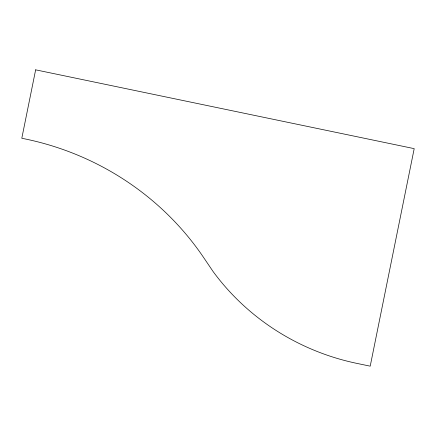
<?xml version="1.0" encoding="UTF-8"?>
<svg xmlns="http://www.w3.org/2000/svg" width="436" height="436" viewBox="0 0 436 436"><rect width="100%" height="100%" fill="white"/><g stroke="black" fill="none" stroke-linecap="round" stroke-linejoin="round"><path stroke-width="0.65" d="M35.643 69.836L21.8 138.272A277.247 265.273 15.3 0 1 203.503 257.344L213.182 271.655A231.952 221.935 15.3 0 0 356.921 363.395L370.208 366.164L414.2 148.643L35.643 69.836"/></g></svg>
